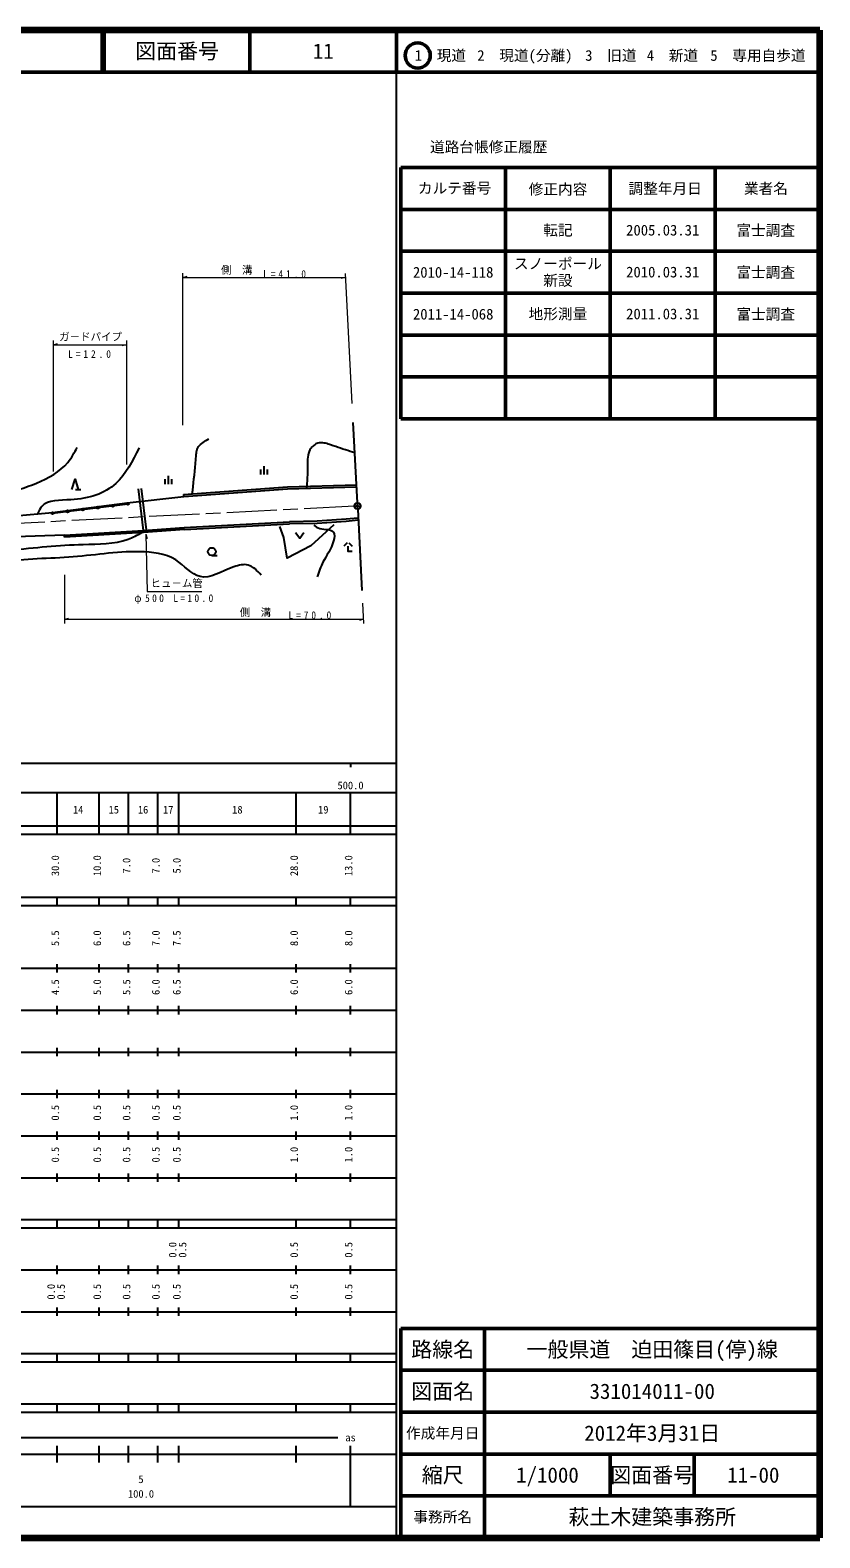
# Model space of a CAD drawing. Units: millimetres, scale not verified. Extents: x 40000 to 680000, y 20000 to 380000.
# Drawn here: x 491551 to 680000, y 20000 to 380000 of the extents above; entities that cross this region are included whole.
import ezdxf
from ezdxf.enums import TextEntityAlignment as Align

# ---------------------------------------------------------------- set-up
doc = ezdxf.new("R2010")
doc.units = ezdxf.units.MM
doc.header["$LTSCALE"] = 1000
doc.header["$PDMODE"] = 32
doc.header["$PDSIZE"] = 500
doc.linetypes.add('CHAIN', pattern=[18.5, 12, -1.5, 3.5, -1.5])
for name, color, linetype, lineweight in [('M-BGD', 7, 'Continuous', 25), ('M-BMK', 2, 'CHAIN', 13), ('M-BMK-SRVR', 3, 'Continuous', 25), ('M-STR-HTXT', 7, 'Continuous', 13), ('M-TTL', 2, 'Continuous', 140), ('M-TTL-BAND', 7, 'Continuous', 25), ('M-TTL-FRAM', 2, 'Continuous', 50), ('M-TTL-LINE', 7, 'Continuous', 50)]:
    doc.layers.add(name, color=color, linetype=linetype, lineweight=lineweight)
doc.layers.add('M-OTRS', color=6, linetype='Continuous')
doc.layers.add('M-TTL-TXT', color=7, linetype='Continuous')
doc.styles.add('ＭＳ ゴシック', font='')
doc.styles.get('ＭＳ ゴシック').set_extended_font_data('MS Gothic')

msp = doc.modelspace()

# ---------------------------------------------------------------- linework, layer by layer
at = {"layer": 'M-BGD'}
for p, q in [((531755, 280557), (531976, 280833)), ((531976, 280833), (532228, 281090)), ((532228, 281090), (532508, 281334)), ((532508, 281334), (532809, 281564)), ((532809, 281564), (533129, 281786)), ((533129, 281786), (533461, 281999)), ((533461, 281999), (533803, 282208)), ((533803, 282208), (534150, 282414)), ((559329, 280933), (559132, 280771)), ((559535, 281079), (559329, 280933)), ((559750, 281205), (559535, 281079)), ((559971, 281311), (559750, 281205)), ((560199, 281393), (559971, 281311)), ((560489, 281461), (560199, 281393)), ((560786, 281493), (560489, 281461)), ((561087, 281495), (560786, 281493)), ((561393, 281469), (561087, 281495)), ((561702, 281420), (561393, 281469)), ((562014, 281351), (561702, 281420)), ((562326, 281268), (562014, 281351)), ((562640, 281173), (562326, 281268)), ((562952, 281072), (562640, 281173)), ((563263, 280967), (562952, 281072)), ((563867, 280763), (563263, 280967)), ((531009, 276532), (531092, 277468)), ((531092, 277468), (531170, 278413)), ((531170, 278413), (531183, 278573)), ((531183, 278573), (531196, 278732)), ((531196, 278732), (531211, 278891)), ((531211, 278891), (531229, 279049)), ((531229, 279049), (531249, 279205)), ((531249, 279205), (531273, 279359)), ((531273, 279359), (531302, 279511)), ((531302, 279511), (531337, 279659)), ((531337, 279659), (531378, 279804)), ((531378, 279804), (531426, 279945)), ((531426, 279945), (531570, 280262)), ((531570, 280262), (531755, 280557)), ((557733, 277598), (557710, 277136)), ((557779, 278054), (557733, 277598)), ((557855, 278501), (557779, 278054)), ((557967, 278938), (557855, 278501)), ((558122, 279364), (557967, 278938)), ((558326, 279775), (558122, 279364)), ((558459, 279992), (558326, 279775)), ((558607, 280202), (558459, 279992)), ((558770, 280403), (558607, 280202)), ((558945, 280594), (558770, 280403)), ((559132, 280771), (558945, 280594)), ((564461, 280563), (563867, 280763)), ((565048, 280367), (564461, 280563)), ((565629, 280173), (565048, 280367)), ((566203, 279981), (565629, 280173)), ((566773, 279792), (566203, 279981)), ((567339, 279604), (566773, 279792)), ((567902, 279418), (567339, 279604)), ((568463, 279232), (567902, 279418)), ((569023, 279047), (568463, 279232)), ((524457, 273619), (524457, 271619)), ((530640, 272849), (530737, 273762)), ((530737, 273762), (530831, 274679)), ((530831, 274679), (530922, 275602)), ((530922, 275602), (531009, 276532)), ((546514, 275105), (546514, 273905)), ((547314, 275905), (547314, 273905)), ((548114, 275105), (548114, 273905)), ((557711, 273765), (557690, 273272)), ((557710, 277136), (557705, 276669)), ((557705, 276669), (557711, 276201)), ((557711, 276201), (557721, 275731)), ((557725, 274262), (557711, 273765)), ((557721, 275731), (557730, 275263)), ((557732, 274761), (557725, 274262)), ((557730, 275263), (557732, 274761)), ((502353, 270308), (503653, 270308)), ((518632, 260564), (517425, 270493)), ((519327, 260649), (518119, 270578)), ((523657, 272819), (523657, 271619)), ((525257, 272819), (525257, 271619)), ((528176, 269140), (552930, 270942)), ((528212, 268642), (552966, 270443)), ((530244, 269291), (530339, 270129)), ((530339, 270129), (530441, 271034)), ((530441, 271034), (530541, 271940)), ((530541, 271940), (530640, 272849)), ((552951, 270943), (569423, 271443)), ((552966, 270443), (569438, 270943)), ((552966, 270443), (569438, 270943)), ((557560, 271318), (557521, 270833)), ((557598, 271805), (557560, 271318)), ((557633, 272292), (557598, 271805)), ((557664, 272781), (557633, 272292)), ((557690, 273272), (557664, 272781)), ((496892, 264647), (514875, 266895)), ((528212, 268642), (528192, 269142)), ((499706, 259451), (478467, 258704)), ((499706, 259451), (518590, 260561)), ((499736, 258951), (499706, 259451)), ((518622, 260062), (499736, 258951)), ((518590, 260561), (528331, 261245)), ((528357, 260745), (518622, 260062)), ((528329, 261245), (553414, 262633)), ((528356, 260746), (553442, 262133)), ((567196, 257619), (566396, 256779)), ((567596, 257619), (568396, 256779)), ((534906, 254526), (536156, 254526))]:
    msp.add_line(p, q, dxfattribs=at)
for points in [[(501503, 270308), (502253, 272808), (503003, 270308)], [(478218, 263594), (488031, 264032), (496883, 264820), (514710, 267124), (528213, 268642)], [(569821, 263462), (566955, 263206), (560044, 262726), (553435, 262633)], [(569846, 262963), (566995, 262707), (560065, 262227), (553442, 262133)], [(563992, 261922), (558493, 256872), (552893, 253934), (552067, 258892), (551151, 261498)], [(554886, 260031), (555886, 258671), (556886, 260031)], [(567396, 256779), (567396, 255579), (568396, 255579)]]:
    msp.add_lwpolyline(points, dxfattribs=at)
for centre, radius in [((511278, 266445), 250), ((511278, 266445), 220), ((511278, 266445), 190), ((511278, 266445), 160), ((511278, 266445), 130), ((511278, 266445), 100), ((511278, 266445), 70), ((511278, 266445), 40), ((511278, 266445), 10), ((514875, 266895), 250), ((514875, 266895), 220), ((514875, 266895), 190), ((514875, 266895), 160), ((514875, 266895), 130), ((514875, 266895), 100), ((514875, 266895), 70), ((514875, 266895), 40), ((514875, 266895), 10), ((496892, 264647), 250), ((496892, 264647), 220), ((496892, 264647), 190), ((496892, 264647), 160), ((496892, 264647), 130), ((496892, 264647), 100), ((496892, 264647), 70), ((496892, 264647), 40), ((496892, 264647), 10), ((500489, 265096), 250), ((500489, 265096), 220), ((500489, 265096), 190), ((500489, 265096), 160), ((500489, 265096), 130), ((500489, 265096), 100), ((500489, 265096), 70), ((500489, 265096), 40), ((500489, 265096), 10), ((504085, 265546), 250), ((504085, 265546), 220), ((504085, 265546), 190), ((504085, 265546), 160), ((504085, 265546), 130), ((504085, 265546), 100), ((504085, 265546), 70), ((504085, 265546), 40), ((504085, 265546), 10), ((507682, 265995), 250), ((507682, 265995), 220), ((507682, 265995), 190), ((507682, 265995), 160), ((507682, 265995), 130), ((507682, 265995), 100), ((507682, 265995), 70), ((507682, 265995), 40), ((507682, 265995), 10), ((534906, 255476), 950)]:
    msp.add_circle(centre, radius, dxfattribs=at)
for points, knots in [([(464370, 264027), (464651, 264204), (464933, 264382), (465221, 264537), (467947, 266002), (471357, 265461), (474500, 265814), (478241, 266234), (481605, 267920), (485141, 269134), (487781, 270010), (490426, 270785), (493058, 271858), (495878, 273009), (498682, 274503), (500549, 276796), (501424, 277870), (502093, 279121), (502762, 280371)], [0, 0, 0, 0, 1, 1, 1, 2, 2, 2, 3, 3, 3, 4, 4, 4, 5, 5, 5, 6, 6, 6, 6]), ([(517550, 280286), (515987, 277122), (514424, 273957), (512017, 271773), (509309, 269317), (505534, 268100), (501291, 267857), (498628, 267705), (495782, 267936), (494310, 266240), (493896, 265762), (493590, 265131), (493285, 264499)], [0, 0, 0, 0, 1, 1, 1, 2, 2, 2, 3, 3, 3, 4, 4, 4, 4]), ([(471503, 244485), (471542, 246189), (471580, 247893), (472239, 249323), (473123, 251240), (475120, 252666), (477183, 253636), (480271, 255088), (483503, 255520), (486754, 255844), (492714, 256420), (498314, 257059), (504213, 257212), (507851, 257306), (511603, 257215), (514941, 258474), (516057, 258894), (517126, 259466), (518196, 260037)], [0, 0, 0, 0, 1, 1, 1, 2, 2, 2, 3, 3, 3, 4, 4, 4, 5, 5, 5, 6, 6, 6, 6]), ([(559219, 261764), (559673, 261462), (560126, 261160), (560692, 260998), (561840, 260669), (563447, 260914), (563953, 260157), (564268, 259684), (564154, 258820), (563953, 258053), (563413, 255996), (562253, 254638), (561429, 253005), (560870, 251897), (560465, 250663), (560061, 249429)], [0, 0, 0, 0, 1, 1, 1, 2, 2, 2, 3, 3, 3, 4, 4, 4, 5, 5, 5, 5]), ([(546704, 249849), (545725, 250903), (544746, 251957), (543549, 252268), (542527, 252534), (541348, 252260), (540183, 251848), (537291, 250823), (534492, 248941), (532084, 249534), (530058, 249959), (528338, 252206), (526300, 253530), (523737, 255133), (520677, 255387), (517675, 255424), (511964, 255657), (506453, 254472), (500742, 254162), (494999, 253648), (489354, 253984), (483493, 252584), (481455, 252097), (479391, 251400), (478024, 250060), (476497, 248562), (475841, 246261), (475184, 243959)], [0, 0, 0, 0, 1, 1, 1, 2, 2, 2, 3, 3, 3, 4, 4, 4, 5, 5, 5, 6, 6, 6, 7, 7, 7, 8, 8, 8, 9, 9, 9, 9])]:
    msp.add_open_spline(points, degree=3, knots=knots, dxfattribs=at)
at = {"layer": 'M-BMK'}
msp.add_line((568923, 266343), (478314, 261700), dxfattribs=at)
at = {"layer": 'M-BMK-SRVR'}
for p, q in [((569634, 267130), (568648, 286355)), ((569710, 265632), (570704, 246232))]:
    msp.add_line(p, q, dxfattribs=at)
for centre, radius in [((569671, 266382), 750), ((569672, 266381), 30)]:
    msp.add_circle(centre, radius, dxfattribs=at)
at = {"layer": 'M-OTRS'}
msp.add_point((569671, 266382), dxfattribs=at)
at = {"layer": 'M-STR-HTXT'}
for p, q in [((527979, 285699), (527979, 321962)), ((527979, 320962), (528979, 321242)), ((527979, 320962), (566745, 320962)), ((566745, 320962), (565745, 320682)), ((566698, 321881), (568290, 290825)), ((497088, 274617), (497088, 305894)), ((497088, 304894), (498088, 305174)), ((497088, 304894), (514542, 304894)), ((514542, 304894), (513542, 304614)), ((514542, 305894), (514542, 276280)), ((519146, 259627), (519447, 258633)), ((499720, 249977), (499720, 238342)), ((571169, 238355), (570922, 243189)), ((499720, 239342), (500720, 239622)), ((499720, 239342), (571119, 239342)), ((571119, 239342), (570119, 239062))]:
    msp.add_line(p, q, dxfattribs=at)
msp.add_lwpolyline([(519146, 259627), (519433, 245979), (532517, 245979)], dxfattribs=at)
at = {"layer": 'M-TTL'}
for p, q in [((680000, 380000), (40000, 380000)), ((680000, 20000), (680000, 380000)), ((40000, 20000), (680000, 20000))]:
    msp.add_line(p, q, dxfattribs=at)
at = {"layer": 'M-TTL-BAND'}
for p, q in [((579000, 20000), (579000, 370000)), ((40000, 205000), (579000, 205000)), ((568000, 205000), (568000, 204000)), ((68000, 198000), (579000, 198000)), ((498000, 188000), (498000, 198000)), ((508000, 188000), (508000, 198000)), ((515000, 188000), (515000, 198000)), ((522000, 188000), (522000, 198000)), ((527000, 188000), (527000, 198000)), ((555000, 188000), (555000, 198000)), ((568000, 188000), (568000, 198000)), ((40000, 190000), (579000, 190000)), ((40000, 188000), (579000, 188000)), ((40000, 173000), (579000, 173000)), ((498000, 171000), (498000, 173000)), ((508000, 171000), (508000, 173000)), ((515000, 171000), (515000, 173000)), ((522000, 171000), (522000, 173000)), ((527000, 171000), (527000, 173000)), ((555000, 171000), (555000, 173000)), ((568000, 171000), (568000, 173000)), ((40000, 171000), (579000, 171000)), ((40000, 156000), (579000, 156000)), ((498000, 155000), (498000, 157000)), ((508000, 155000), (508000, 157000)), ((515000, 155000), (515000, 157000)), ((522000, 155000), (522000, 157000)), ((527000, 155000), (527000, 157000)), ((555000, 155000), (555000, 157000)), ((568000, 155000), (568000, 157000)), ((46000, 146000), (579000, 146000)), ((498000, 145000), (498000, 147000)), ((508000, 145000), (508000, 147000)), ((515000, 145000), (515000, 147000)), ((522000, 145000), (522000, 147000)), ((527000, 145000), (527000, 147000)), ((555000, 145000), (555000, 147000)), ((568000, 145000), (568000, 147000)), ((498000, 135000), (498000, 137000)), ((508000, 135000), (508000, 137000)), ((515000, 135000), (515000, 137000)), ((522000, 135000), (522000, 137000)), ((527000, 135000), (527000, 137000)), ((555000, 135000), (555000, 137000)), ((568000, 135000), (568000, 137000)), ((52000, 136000), (579000, 136000)), ((46000, 126000), (579000, 126000)), ((498000, 125000), (498000, 127000)), ((508000, 125000), (508000, 127000)), ((515000, 125000), (515000, 127000)), ((522000, 125000), (522000, 127000)), ((527000, 125000), (527000, 127000)), ((555000, 125000), (555000, 127000)), ((568000, 125000), (568000, 127000)), ((52000, 116000), (579000, 116000)), ((498000, 115000), (498000, 117000)), ((508000, 115000), (508000, 117000)), ((515000, 115000), (515000, 117000)), ((522000, 115000), (522000, 117000)), ((527000, 115000), (527000, 117000)), ((555000, 115000), (555000, 117000)), ((568000, 115000), (568000, 117000)), ((46000, 106000), (579000, 106000)), ((498000, 105000), (498000, 107000)), ((508000, 105000), (508000, 107000)), ((515000, 105000), (515000, 107000)), ((522000, 105000), (522000, 107000)), ((527000, 105000), (527000, 107000)), ((555000, 105000), (555000, 107000)), ((568000, 105000), (568000, 107000)), ((40000, 96000), (579000, 96000)), ((40000, 94000), (579000, 94000)), ((498000, 94000), (498000, 96000)), ((508000, 94000), (508000, 96000)), ((515000, 94000), (515000, 96000)), ((522000, 94000), (522000, 96000)), ((527000, 94000), (527000, 96000)), ((555000, 94000), (555000, 96000)), ((568000, 94000), (568000, 96000)), ((49000, 84000), (579000, 84000)), ((498000, 83000), (498000, 85000)), ((508000, 83000), (508000, 85000)), ((515000, 83000), (515000, 85000)), ((522000, 83000), (522000, 85000)), ((527000, 83000), (527000, 85000)), ((555000, 83000), (555000, 85000)), ((568000, 83000), (568000, 85000)), ((40000, 74000), (579000, 74000)), ((498000, 73000), (498000, 75000)), ((508000, 73000), (508000, 75000)), ((515000, 73000), (515000, 75000)), ((522000, 73000), (522000, 75000)), ((527000, 73000), (527000, 75000)), ((555000, 73000), (555000, 75000)), ((568000, 73000), (568000, 75000)), ((40000, 64000), (579000, 64000)), ((40000, 62000), (579000, 62000)), ((498000, 62000), (498000, 64000)), ((508000, 62000), (508000, 64000)), ((515000, 62000), (515000, 64000)), ((522000, 62000), (522000, 64000)), ((527000, 62000), (527000, 64000)), ((555000, 62000), (555000, 64000)), ((568000, 62000), (568000, 64000)), ((40000, 52000), (579000, 52000)), ((498000, 50000), (498000, 52000)), ((508000, 50000), (508000, 52000)), ((515000, 50000), (515000, 52000)), ((522000, 50000), (522000, 52000)), ((527000, 50000), (527000, 52000)), ((555000, 50000), (555000, 52000)), ((568000, 50000), (568000, 52000)), ((40000, 50000), (579000, 50000)), ((71000, 44000), (565000, 44000)), ((40000, 40000), (579000, 40000)), ((498000, 38000), (498000, 42000)), ((508000, 38000), (508000, 42000)), ((515000, 38000), (515000, 42000)), ((522000, 38000), (522000, 42000)), ((527000, 38000), (527000, 42000)), ((555000, 38000), (555000, 42000)), ((568000, 27500), (568000, 42000)), ((68000, 27500), (579000, 27500))]:
    msp.add_line(p, q, dxfattribs=at)
at = {"layer": 'M-TTL-FRAM'}
for p, q in [((580000, 347197), (580000, 287197)), ((580000, 347197), (680000, 347197)), ((580000, 287197), (680000, 287197)), ((680000, 70000), (580000, 70000)), ((580000, 70000), (580000, 20000))]:
    msp.add_line(p, q, dxfattribs=at)
at = {"layer": 'M-TTL-LINE'}
for p, q in [((508747, 380000), (508747, 370000)), ((509247, 380000), (509247, 370000)), ((543997, 380000), (543997, 370000)), ((579000, 380000), (579000, 370000)), ((40000, 370000), (680000, 370000)), ((605000, 347197), (605000, 287197)), ((630000, 347197), (630000, 287197)), ((655000, 347197), (655000, 287197)), ((580000, 337197), (680000, 337197)), ((580000, 327197), (680000, 327197)), ((580000, 317197), (680000, 317197)), ((580000, 307197), (680000, 307197)), ((580000, 297197), (680000, 297197)), ((600000, 70000), (600000, 20000)), ((680000, 60000), (580000, 60000)), ((680000, 50000), (580000, 50000)), ((680000, 40000), (580000, 40000)), ((630000, 40000), (630000, 30000)), ((650000, 40000), (650000, 30000)), ((680000, 30000), (580000, 30000))]:
    msp.add_line(p, q, dxfattribs=at)
msp.add_circle((584031, 373958), 3000, dxfattribs=at)

# ---------------------------------------------------------------- texts
at = {"layer": 'M-STR-HTXT', "style": 'ＭＳ ゴシック'}
for s, p in [('側\u3000溝', (537104, 321260)), ('ガ－ドパイプ', (498458, 305313)), ('ヒュ－ム管', (520267, 246479)), ('側\u3000溝', (541558, 239514))]:
    msp.add_text(s, height=1833, dxfattribs=at).set_placement(p, align=Align.BOTTOM_LEFT)
at = {"layer": 'M-STR-HTXT', "char_height": 1833, "attachment_point": 7, "style": 'ＭＳ ゴシック'}
for s, insert in [('\\T1.62;\\W0.9;L=41.0', (547161, 320829)), ('\\T1.62;\\W0.9;L=12.0', (500613, 301721)), ('\\T1.5;\\W0.9;φ500\\~L=10.0', (516416, 242962)), ('\\T1.62;\\W0.9;L=70.0', (553195, 239370))]:
    msp.add_mtext(s, dxfattribs=dict(at, insert=insert))
at = {"layer": 'M-TTL-BAND', "style": 'ＭＳ ゴシック'}
for s, p in [('500.0', (568000, 198195)), ('14', (503000, 192405)), ('15', (511500, 192405)), ('16', (518500, 192405)), ('17', (524500, 192405)), ('18', (541000, 192405)), ('19', (561500, 192405)), ('as', (568000, 42500)), ('5', (518000, 32523)), ('100.0', (518000, 29033))]:
    msp.add_text(s, height=1833, dxfattribs=at).set_placement(p, align=Align.BOTTOM_CENTER)
for s, p in [('30.0', (499000, 180500)), ('10.0', (509000, 180500)), ('7.0', (516000, 180500)), ('7.0', (523000, 180500)), ('5.0', (528000, 180500)), ('28.0', (556000, 180500)), ('13.0', (569000, 180500)), ('5.5', (499000, 163174)), ('6.0', (509000, 163174)), ('6.5', (516000, 163174)), ('7.0', (523000, 163174)), ('7.5', (528000, 163174)), ('8.0', (556000, 163174)), ('8.0', (569000, 163174)), ('4.5', (499000, 151500)), ('5.0', (509000, 151500)), ('5.5', (516000, 151500)), ('6.0', (523000, 151500)), ('6.5', (528000, 151500)), ('6.0', (556000, 151500)), ('6.0', (569000, 151500)), ('0.5', (499000, 121500)), ('0.5', (509000, 121500)), ('0.5', (516000, 121500)), ('0.5', (523000, 121500)), ('0.5', (528000, 121500)), ('1.0', (556000, 121500)), ('1.0', (569000, 121500)), ('0.5', (499000, 111500)), ('0.5', (509000, 111500)), ('0.5', (516000, 111500)), ('0.5', (523000, 111500)), ('0.5', (528000, 111500)), ('1.0', (556000, 111500)), ('1.0', (569000, 111500)), ('0.0', (527000, 88764)), ('0.5', (529370, 88764)), ('0.5', (556000, 88764)), ('0.5', (569000, 88764)), ('0.0', (498000, 78764)), ('0.5', (500370, 78764)), ('0.5', (509000, 78764)), ('0.5', (516000, 78764)), ('0.5', (523000, 78764)), ('0.5', (528000, 78764)), ('0.5', (556000, 78764)), ('0.5', (569000, 78764))]:
    msp.add_text(s, height=1833, rotation=90, dxfattribs=at).set_placement(p, align=Align.BOTTOM_CENTER)
at = {"layer": 'M-TTL-TXT', "style": 'ＭＳ ゴシック'}
for s, height, p in [('図面番号', 3666, (526622, 375000)), ('11', 3666, (561497, 375000)), ('1\u3000現道', 2566, (589448, 373958)), ('2\u3000現道(分離)', 2566, (609619, 373958)), ('3\u3000旧道', 2566, (630121, 373958)), ('4\u3000新道', 2566, (644824, 373958)), ('5\u3000専用自歩道', 2566, (665228, 373958)), ('道路台帳修正履歴', 2566, (600968, 352113)), ('カルテ番号', 2566, (592839, 342277)), ('修正内容', 2566, (617509, 342023)), ('調整年月日', 2566, (643089, 342197)), ('業者名', 2566, (667134, 342197)), ('転記', 2566, (617500, 332245)), ('2005.03.31', 2566, (642500, 332245)), ('富士調査', 2566, (667077, 332189)), ('スノーポール', 2566, (617500, 324245)), ('2010-14-118', 2566, (592500, 322189)), ('新設', 2566, (617500, 320245)), ('2010.03.31', 2566, (642500, 322245)), ('富士調査', 2566, (667077, 322189)), ('2011-14-068', 2566, (592500, 312189)), ('地形測量', 2566, (617500, 312245)), ('2011.03.31', 2566, (642500, 312245)), ('富士調査', 2566, (667077, 312189)), ('路線名', 3666, (590000, 65000)), ('路線名', 3666, (590000, 65000)), ('一般県道\u3000迫田篠目(停)線', 3666, (640000, 65000)), ('図面名', 3666, (590000, 55000)), ('図面名', 3666, (590000, 55000)), ('331014011-00', 3666, (640000, 55000)), ('2012年3月31日', 3666, (640000, 45000)), ('作成年月日', 2566, (590000, 45000)), ('作成年月日', 2566, (590000, 45000)), ('縮尺', 3666, (590000, 35000)), ('縮尺', 3666, (590000, 35000)), ('1/1000', 3666, (615000, 35000)), ('図面番号', 3666, (640000, 35000)), ('図面番号', 3666, (640000, 35000)), ('11-00', 3666, (664125, 35000)), ('事務所名', 2566, (590000, 25000)), ('事務所名', 2566, (590000, 25000)), ('萩土木建築事務所', 3666, (640000, 25000))]:
    msp.add_text(s, height=height, dxfattribs=at).set_placement(p, align=Align.MIDDLE_CENTER)

doc.saveas('drawing.dxf')
